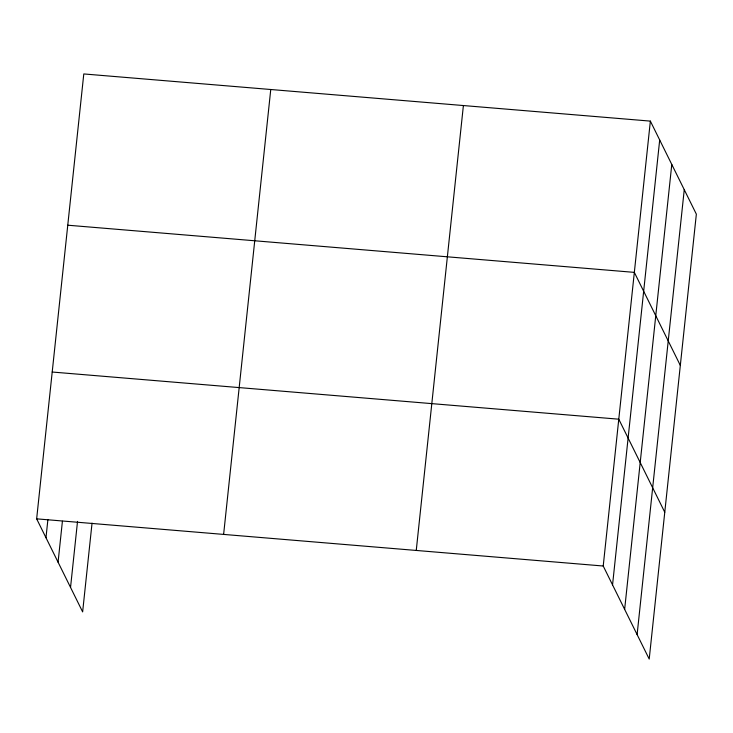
<?xml version="1.0" encoding="UTF-8"?>
<svg xmlns="http://www.w3.org/2000/svg" width="733" height="733" viewBox="0 0 733 733"><rect width="100%" height="100%" fill="white"/><g stroke="black" fill="none" stroke-linecap="round" stroke-linejoin="round"><path stroke-width="1.1" d="M92.046 523.115L82.637 611.89L36.65 518.845L83.791 73.941L650.363 121.11L696.35 214.155L649.209 659.059L603.222 566.013L650.363 121.11M45.977 537.71L47.911 519.505M58.072 562.193L62.415 521.218M70.542 587.408L77.533 521.401M223.62 534.403L270.761 89.508M416.252 550.446L463.393 105.543M612.55 584.879L659.691 139.985M624.644 609.361L671.785 164.458M637.114 634.576L684.255 189.682M67.766 225.205L634.338 272.374L680.325 365.428M52.208 372.025L618.78 419.194L664.767 512.239M36.65 518.845L603.222 566.013"/></g></svg>
